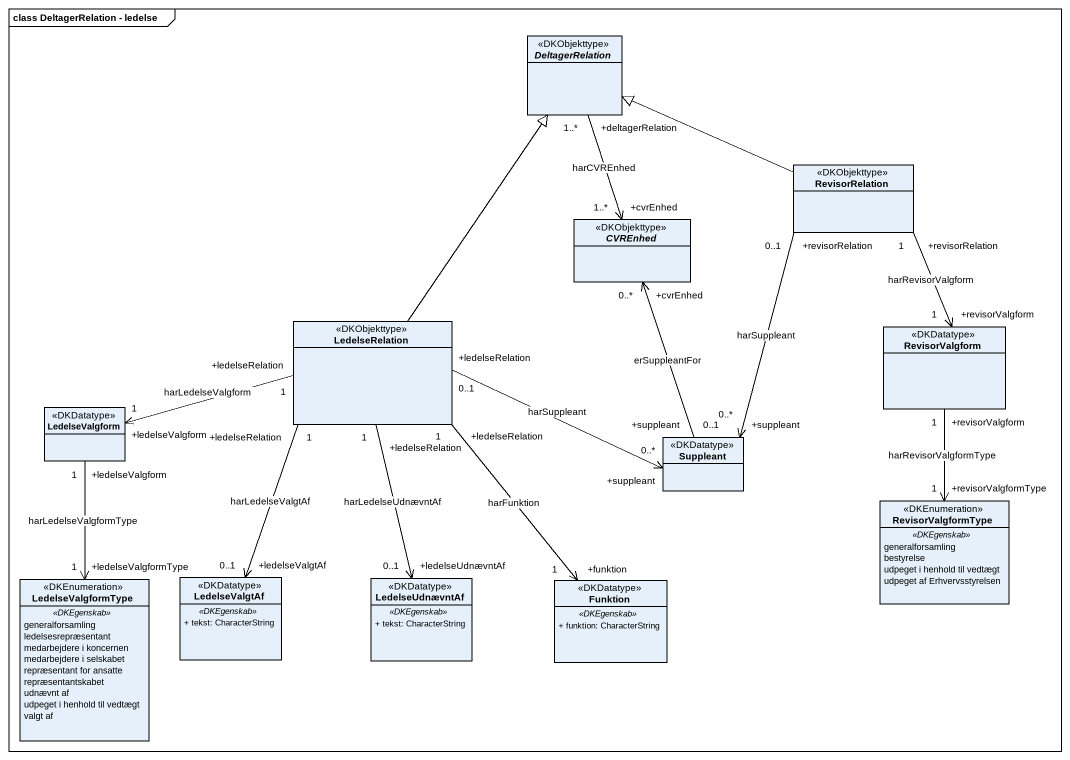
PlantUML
@startuml
mainframe class DeltagerRelation - ledelse
hide circle
hide empty members
skinparam classAttributeIconSize 0
abstract class DeltagerRelation <<DKObjekttype>>
class RevisorRelation <<DKObjekttype>>
abstract class CVREnhed <<DKObjekttype>>
class LedelseRelation <<DKObjekttype>>
class RevisorValgform <<DKDatatype>>
class LedelseValgform <<DKDatatype>>
class Suppleant <<DKDatatype>>
enum RevisorValgformType <<DKEnumeration>> {
  .. <<DKEgenskab>> ..
  generalforsamling
  bestyrelse
  udpeget i henhold til vedtægt
  udpeget af Erhvervsstyrelsen
}
enum LedelseValgformType <<DKEnumeration>> {
  .. <<DKEgenskab>> ..
  generalforsamling
  ledelsesrepræsentant
  medarbejdere i koncernen
  medarbejdere i selskabet
  repræsentant for ansatte
  repræsentantskabet
  udnævnt af
  udpeget i henhold til vedtægt
  valgt af
}
class LedelseValgtAf <<DKDatatype>> {
  .. <<DKEgenskab>> ..
  + tekst: CharacterString
}
class LedelseUdnævntAf <<DKDatatype>> {
  .. <<DKEgenskab>> ..
  + tekst: CharacterString
}
class Funktion <<DKDatatype>> {
  .. <<DKEgenskab>> ..
  + funktion: CharacterString
}
DeltagerRelation "+deltagerRelation\n1..*" --> "+cvrEnhed\n1..*" CVREnhed : harCVREnhed
RevisorRelation -left-|> DeltagerRelation
RevisorRelation "+revisorRelation\n1" --> "+revisorValgform\n1" RevisorValgform : harRevisorValgform
RevisorRelation "+revisorRelation\n0..1" --> "+suppleant\n0..*" Suppleant : harSuppleant
LedelseRelation -up-|> DeltagerRelation
LedelseRelation "+ledelseRelation\n1" -left-> "+ledelseValgform\n1" LedelseValgform : harLedelseValgform
LedelseRelation "+ledelseRelation\n0..1" -right-> "+suppleant\n0..*" Suppleant : harSuppleant
LedelseRelation "+ledelseRelation\n1" --> "+ledelseValgtAf\n0..1" LedelseValgtAf : harLedelseValgtAf
LedelseRelation "+ledelseRelation\n1" --> "+ledelseUdnævntAf\n0..1" LedelseUdnævntAf : harLedelseUdnævntAf
LedelseRelation "+ledelseRelation\n1" --> "+funktion\n1" Funktion : harFunktion
RevisorValgform "+revisorValgform\n1" --> "+revisorValgformType\n1" RevisorValgformType : harRevisorValgformType
LedelseValgform "+ledelseValgform\n1" --> "+ledelseValgformType\n1" LedelseValgformType : harLedelseValgformType
Suppleant "+suppleant\n0..1" -up-> "+cvrEnhed\n0..*" CVREnhed : erSuppleantFor
@enduml
